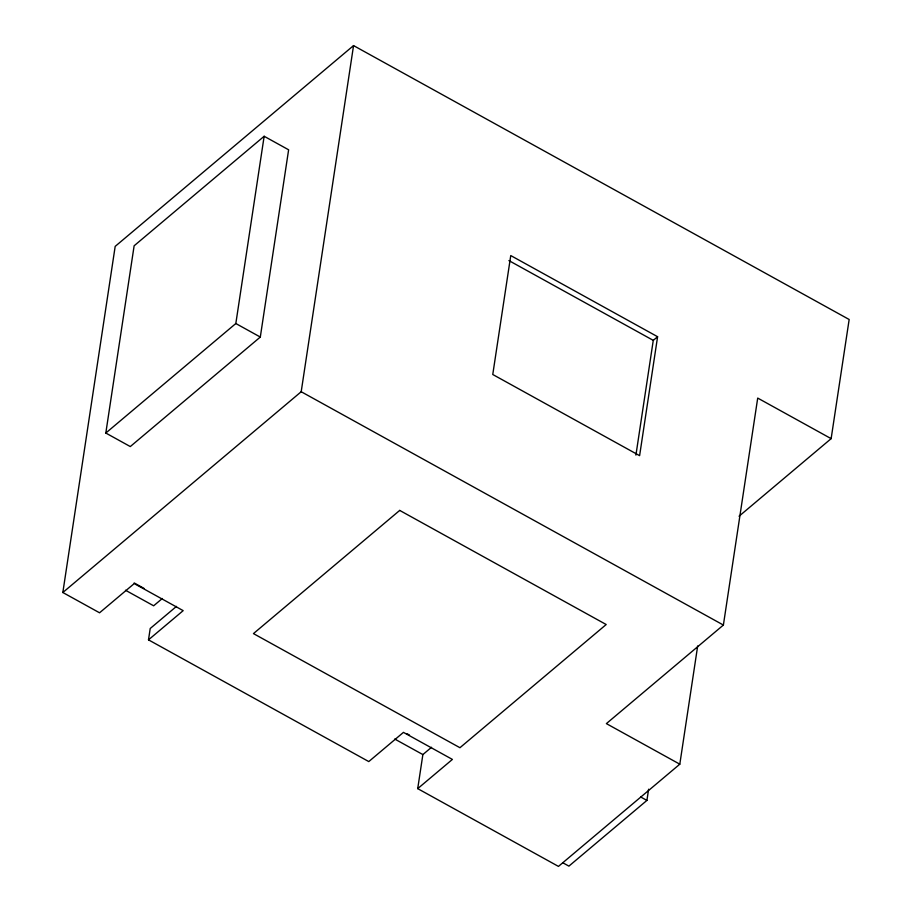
<?xml version="1.0" encoding="UTF-8"?>
<svg xmlns="http://www.w3.org/2000/svg" width="912" height="912" viewBox="0 0 912 912"><rect width="100%" height="100%" fill="white"/><g stroke="black" fill="none" stroke-linecap="round" stroke-linejoin="round"><path stroke-width="1.37" d="M697.68 645.97L679.805 764.188L558.452 866.4L417.719 788.629L452.398 759.422L403.446 732.37L368.779 761.577L148.496 639.848L183.175 610.641L134.224 583.589L99.556 612.796L62.837 592.504L115.186 246.377L353.548 45.6L849.163 319.496L831.14 438.649L739.051 516.226M105.815 433.04L134.132 245.784L264.149 136.276L288.625 149.796L260.308 337.052L130.291 446.561L105.815 433.04L235.832 323.521L264.149 136.276M148.496 639.848L150.218 628.493L176.483 606.377M62.837 592.504L301.199 391.727L353.548 45.6M417.719 788.629L422.872 754.577L431.536 747.281M635.915 455.111L653.266 340.37L657.598 336.722L510.754 255.565L492.765 374.501L639.608 455.658L657.598 336.722M562.784 862.752L568.906 866.126L646.916 800.417L648.614 789.211M679.805 764.188L606.377 723.615L723.387 625.051L757.712 398.077L831.14 438.649M162.313 598.5L153.649 605.796L125.503 590.246M508.907 260.593L653.266 340.37M235.832 323.521L260.308 337.052M301.199 391.727L723.387 625.051M640.794 797.042L646.916 800.417M134.167 582.939L143.959 588.354M407.06 733.761L409.511 735.106M394.725 739.028L422.872 754.577M399.707 510.412L253.456 633.601L459.944 747.715L606.195 624.526L399.707 510.412"/></g></svg>
